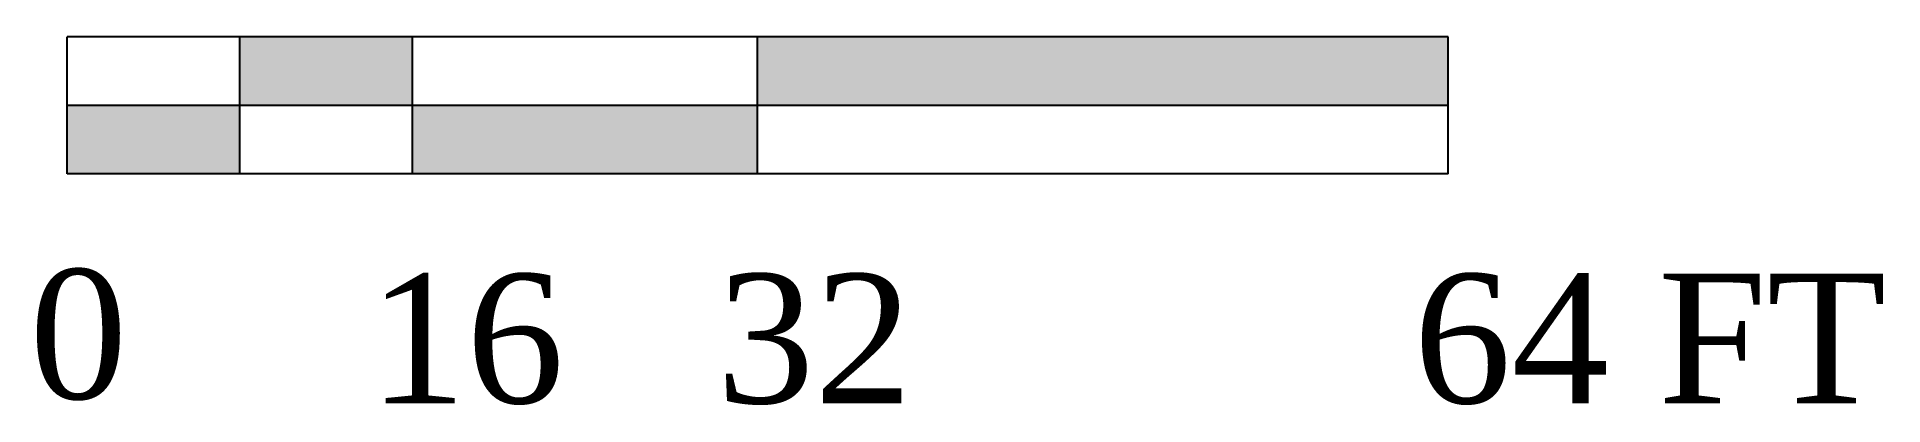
# Model space of a CAD drawing. Header units: inches. Extents: x -0.02 to 1.32, y -0.17 to 0.1.
import ezdxf
from ezdxf.enums import TextEntityAlignment as Align

# ---------------------------------------------------------------- set-up
doc = ezdxf.new("R2010")
doc.units = ezdxf.units.IN
doc.header["$MEASUREMENT"] = 0
doc.styles.add('Pressentation-1', font='times_0.ttf')

# ---------------------------------------------------------------- blocks, each defined once
blk = doc.blocks.new('Graphic Scale')
at = {"linetype": 'ByBlock', "lineweight": -2}
for points in [[(0.25, 0.0496), (0.25, 0.0992), (0.125, 0.0992), (0.125, 0.0496)], [(0.5, 0.0992), (0.5, 0.0496), (1, 0.0496), (1, 0.0992)], [(0, 0.0496), (0, 0), (0.125, 0), (0.125, 0.0496)], [(0.5, 0), (0.5, 0.0496), (0.25, 0.0496), (0.25, 0)]]:
    blk.add_hatch(color=0, dxfattribs=at).paths.add_polyline_path(points)
at = {"color": 0, "linetype": 'ByBlock', "lineweight": -2}
for p, q in [((1, 0.0992), (0, 0.0992)), ((0, 0), (0, 0.0992)), ((0.125, 0), (0.125, 0.0992)), ((0.25, 0), (0.25, 0.0992)), ((0.5, 0), (0.5, 0.0992)), ((1, 0), (1, 0.0992)), ((1, 0.0496), (0, 0.0496)), ((1, 0), (0, 0))]:
    blk.add_line(p, q, dxfattribs=at)
at = {"color": 0, "linetype": 'ByBlock', "lineweight": -2, "style": 'Pressentation-1'}
for tag, p in [('0', (0.0081, -0.0691)), ('1', (0.289, -0.0722)), ('2', (0.5411, -0.0722)), ('3', (1.1462, -0.0722))]:
    blk.add_attdef(tag, text='', height=0.0938, dxfattribs=at).set_placement(p, align=Align.TOP_CENTER)

msp = doc.modelspace()

# ---------------------------------------------------------------- block references
msp.add_blockref('Graphic Scale', (0, 0)).add_auto_attribs({'0': '0', '1': '16', '2': '32', '3': '64 FT'})

doc.saveas('drawing.dxf')
